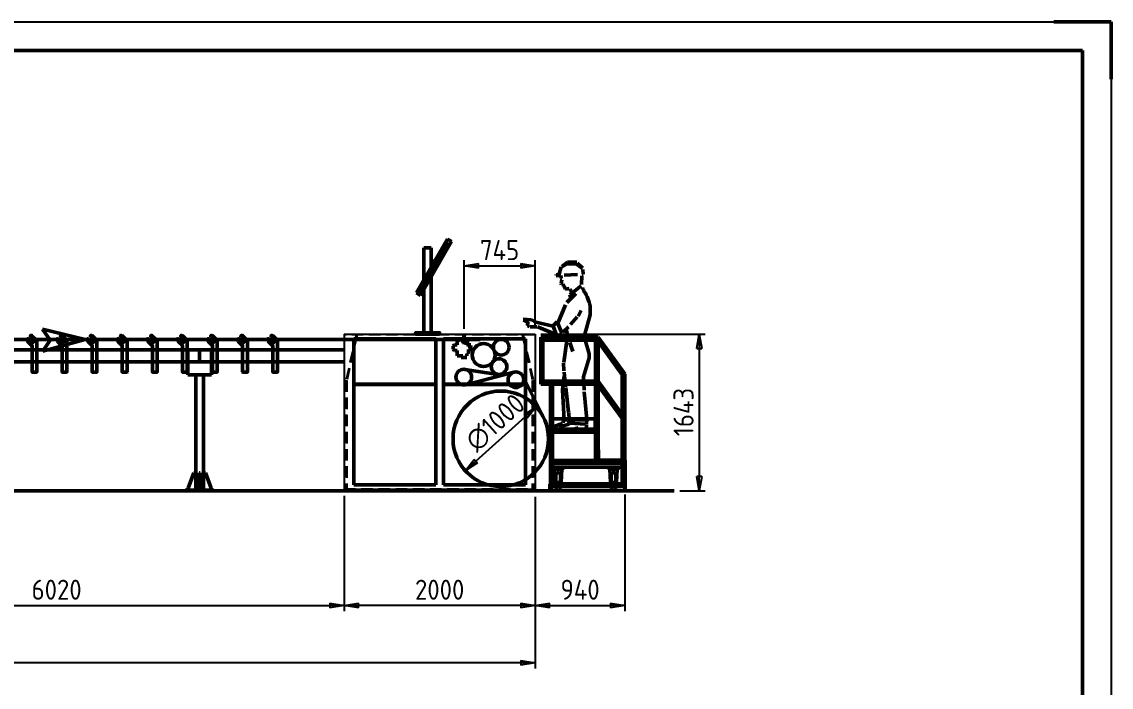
# Model space of a CAD drawing. Header units: millimetres. Extents: x 0 to 35640, y 0 to 17820.
# Drawn here: x 24235 to 35640, y 10847 to 17820 of the extents above; entities that cross this region are included whole.
import ezdxf

# ---------------------------------------------------------------- set-up
doc = ezdxf.new("R2010")
doc.units = ezdxf.units.MM
doc.header["$LTSCALE"] = 60
for name, pattern in [('ACISOWELD', [3, 2, -1]), ('AM_ISO08W050x2', [9, 6, -0.75, 1.5, -0.75]), ('AM_ISO09W050', [22.5, 12, -1.5, 3, -1.5, 3, -1.5]), ('CENTER', [7, 4, -1, 1, -1]), ('DASHED', [0.75, 0.5, -0.25])]:
    doc.linetypes.add(name, pattern=pattern)
for name, color, linetype, lineweight in [('AM_0', 7, 'Continuous', 50), ('AM_3', 6, 'ACISOWELD', 25), ('AM_4', 3, 'Continuous', 25), ('AM_5', 3, 'Continuous', 25), ('AM_7', 4, 'CENTER', 25), ('AM_BOR', 7, 'Continuous', 50)]:
    doc.layers.add(name, color=color, linetype=linetype, lineweight=lineweight)
doc.styles.get("Standard").update_dxf_attribs({"font": 'ISOCP.SHX'})
doc.dimstyles.new('AM_ISO$0', dxfattribs={"dimtxt": 3.5, "dimasz": 2.5, "dimexe": 1, "dimexo": 1, "dimgap": 1, "dimtad": 1, "dimdsep": 46, "dimtxsty": 'Standard', "dimblk": 'CLOSED', "dimcen": 0, "dimclrd": 256, "dimclre": 256, "dimclrt": 2, "dimadec": 0, "dimazin": 2, "dimtp": 0.1, "dimtm": 0.1, "dimtfac": 0.71, "dimtmove": 0, "dimatfit": 3, "dimfxl": 0, "dimlwd": -1, "dimlwe": -1, "dimarcsym": 1})
doc.dimstyles.new('AM_ISO$3', dxfattribs={"dimtxt": 3.5, "dimasz": 2.5, "dimexe": 1, "dimexo": 1, "dimgap": 1, "dimtad": 1, "dimtoh": 1, "dimdsep": 46, "dimtxsty": 'Standard', "dimblk": 'CLOSED', "dimcen": 0, "dimclrd": 256, "dimclre": 256, "dimclrt": 2, "dimadec": 0, "dimazin": 2, "dimtp": 0.1, "dimtm": 0.1, "dimtfac": 0.71, "dimtofl": 0, "dimtmove": 0, "dimatfit": 0, "dimfxl": 0, "dimlwd": -1, "dimlwe": -1, "dimarcsym": 1})

# ---------------------------------------------------------------- blocks, each defined once
blk = doc.blocks.new('A3-A2')
for p, q in [((589, 292), (5, 292)), ((589, 5), (589, 292))]:
    blk.add_line(p, q)
at = {"layer": 'AM_BOR', "color": 1, "lineweight": 25}
for p, q in [((0, 297), (594, 297)), ((594, 297), (594, 0))]:
    blk.add_line(p, q, dxfattribs=at)
at = {"layer": 'AM_BOR'}
for p, q in [((594, 297), (584, 297)), ((594, 287), (594, 297))]:
    blk.add_line(p, q, dxfattribs=at)
blk = doc.blocks.new('_Closed')
at = {"color": 0, "linetype": 'ByBlock', "lineweight": -2}
for p, q in [((-1, 0.167), (0, 0)), ((-1, 0.167), (-1, -0.167)), ((0, 0), (-1, -0.167)), ((0, 0), (-1, 0))]:
    blk.add_line(p, q, dxfattribs=at)
blk = doc.blocks.new('*D8')
at = {"layer": 'AM_5', "transparency": 16777216}
for p, q in [((27610, 12854), (27610, 11644)), ((29610, 12844), (29610, 11644)), ((29460, 11704), (27760, 11704))]:
    blk.add_line(p, q, dxfattribs=at)
at = {"layer": 'Defpoints', "color": 0, "transparency": 16777216}
for p in [(27610, 12914), (29610, 12904), (27610, 11704)]:
    blk.add_point(p, dxfattribs=at)
at = {"layer": 'AM_5', "transparency": 16777216, "xscale": 150, "yscale": 150, "zscale": 150, "rotation": 180}
blk.add_blockref('_Closed', (27610, 11704), dxfattribs=at)
at = {"layer": 'AM_5', "transparency": 16777216, "xscale": 150, "yscale": 150, "zscale": 150}
blk.add_blockref('_Closed', (29610, 11704), dxfattribs=at)
at = {"layer": 'AM_5', "color": 2, "transparency": 16777216, "insert": (28610, 11869), "char_height": 210, "attachment_point": 5}
blk.add_mtext('2000', dxfattribs=at)
blk = doc.blocks.new('*D9')
at = {"layer": 'AM_5', "transparency": 16777216}
for p, q in [((21590, 12844), (21590, 11644)), ((27610, 12844), (27610, 11644)), ((21740, 11704), (27460, 11704))]:
    blk.add_line(p, q, dxfattribs=at)
at = {"layer": 'Defpoints', "color": 0, "transparency": 16777216}
for p in [(21590, 12904), (27610, 12904), (27610, 11704)]:
    blk.add_point(p, dxfattribs=at)
at = {"layer": 'AM_5', "transparency": 16777216, "xscale": 150, "yscale": 150, "zscale": 150, "rotation": 180}
blk.add_blockref('_Closed', (21590, 11704), dxfattribs=at)
at = {"layer": 'AM_5', "transparency": 16777216, "xscale": 150, "yscale": 150, "zscale": 150}
blk.add_blockref('_Closed', (27610, 11704), dxfattribs=at)
at = {"layer": 'AM_5', "color": 2, "transparency": 16777216, "insert": (24600, 11869), "char_height": 210, "attachment_point": 5}
blk.add_mtext('6020', dxfattribs=at)
blk = doc.blocks.new('*D23')
at = {"layer": 'AM_5', "transparency": 16777216}
for p, q in [((29670, 14547), (31388, 14547)), ((31328, 14397), (31328, 13054)), ((31124, 12904), (31388, 12904))]:
    blk.add_line(p, q, dxfattribs=at)
at = {"layer": 'Defpoints', "color": 0, "transparency": 16777216}
for p in [(29610, 14547), (31064, 12904), (31328, 12904)]:
    blk.add_point(p, dxfattribs=at)
at = {"layer": 'AM_5', "transparency": 16777216, "xscale": 150, "yscale": 150, "zscale": 150}
for p, rotation in [((31328, 14547), 90), ((31328, 12904), 270)]:
    blk.add_blockref('_Closed', p, dxfattribs=dict(at, rotation=rotation))
at = {"layer": 'AM_5', "color": 2, "transparency": 16777216, "insert": (31163, 13731), "char_height": 210, "attachment_point": 5, "rotation": 90}
blk.add_mtext('1643', dxfattribs=at)
blk = doc.blocks.new('*D21')
at = {"layer": 'AM_5', "transparency": 16777216}
for p, q in [((3821, 12844), (3821, 11044)), ((29610, 12844), (29610, 11044)), ((29460, 11104), (3971, 11104))]:
    blk.add_line(p, q, dxfattribs=at)
at = {"layer": 'Defpoints', "color": 0, "transparency": 16777216}
for p in [(3821, 12904), (29610, 12904), (3821, 11104)]:
    blk.add_point(p, dxfattribs=at)
at = {"layer": 'AM_5', "transparency": 16777216, "xscale": 150, "yscale": 150, "zscale": 150, "rotation": 180}
blk.add_blockref('_Closed', (3821, 11104), dxfattribs=at)
at = {"layer": 'AM_5', "transparency": 16777216, "xscale": 150, "yscale": 150, "zscale": 150}
blk.add_blockref('_Closed', (29610, 11104), dxfattribs=at)
at = {"layer": 'AM_5', "color": 2, "transparency": 16777216, "insert": (16716, 11269), "char_height": 210, "attachment_point": 5}
blk.add_mtext('25790', dxfattribs=at)
blk = doc.blocks.new('*D20')
at = {"layer": 'AM_5', "transparency": 16777216}
for p, q in [((29610, 12844), (29610, 11644)), ((30550, 12867), (30550, 11644)), ((29760, 11704), (30400, 11704))]:
    blk.add_line(p, q, dxfattribs=at)
at = {"layer": 'Defpoints', "color": 0, "transparency": 16777216}
for p in [(29610, 12904), (30550, 12927), (30550, 11704)]:
    blk.add_point(p, dxfattribs=at)
at = {"layer": 'AM_5', "transparency": 16777216, "xscale": 150, "yscale": 150, "zscale": 150, "rotation": 180}
blk.add_blockref('_Closed', (29610, 11704), dxfattribs=at)
at = {"layer": 'AM_5', "transparency": 16777216, "xscale": 150, "yscale": 150, "zscale": 150}
blk.add_blockref('_Closed', (30550, 11704), dxfattribs=at)
at = {"layer": 'AM_5', "color": 2, "transparency": 16777216, "insert": (30080, 11869), "char_height": 210, "attachment_point": 5}
blk.add_mtext('940', dxfattribs=at)
blk = doc.blocks.new('*D13')
at = {"layer": 'AM_5', "transparency": 16777216}
blk.add_line((28990, 13216), (29510, 13685), dxfattribs=at)
at = {"layer": 'Defpoints', "color": 0, "transparency": 16777216}
for p in [(29621, 13785), (28878, 13116)]:
    blk.add_point(p, dxfattribs=at)
at = {"layer": 'AM_5', "transparency": 16777216, "xscale": 150, "yscale": 150, "zscale": 150}
for p, rotation in [((29621, 13785), 42.01947085753273), ((28878, 13116), 222.0194708575328)]:
    blk.add_blockref('_Closed', p, dxfattribs=dict(at, rotation=rotation))
at = {"layer": 'AM_5', "color": 2, "transparency": 16777216, "insert": (29192, 13620), "char_height": 210, "attachment_point": 5, "rotation": 42.0195}
blk.add_mtext('∅1000', dxfattribs=at)
blk = doc.blocks.new('*D14')
at = {"layer": 'AM_5', "transparency": 16777216}
for p, q in [((28865, 14603), (28865, 15323)), ((29610, 14607), (29610, 15323)), ((29015, 15263), (29460, 15263))]:
    blk.add_line(p, q, dxfattribs=at)
at = {"layer": 'Defpoints', "color": 0, "transparency": 16777216}
for p in [(29610, 15263), (28865, 14543), (29610, 14547)]:
    blk.add_point(p, dxfattribs=at)
at = {"layer": 'AM_5', "transparency": 16777216, "xscale": 150, "yscale": 150, "zscale": 150, "rotation": 180}
blk.add_blockref('_Closed', (28865, 15263), dxfattribs=at)
at = {"layer": 'AM_5', "transparency": 16777216, "xscale": 150, "yscale": 150, "zscale": 150}
blk.add_blockref('_Closed', (29610, 15263), dxfattribs=at)
at = {"layer": 'AM_5', "color": 2, "transparency": 16777216, "insert": (29237, 15428), "char_height": 210, "attachment_point": 5}
blk.add_mtext('745', dxfattribs=at)
blk = doc.blocks.new('A$C780B154E')
at = {"layer": 'AM_0', "color": 3}
for p, q in [((-126, 969), (-83, 994)), ((199, 406), (-126, 969)), ((242, 431), (-83, 994)), ((163, 905), (87, 905)), ((87, 905), (87, 15)), ((163, 15), (163, 905)), ((199, 406), (242, 431))]:
    blk.add_line(p, q, dxfattribs=at)
at = {"layer": 'AM_0', "color": 191}
blk.add_lwpolyline([(-93, 948), (-96, 946), (192, 448), (194, 450)], close=True, dxfattribs=at)
at = {"layer": 'AM_0', "color": 3}
for points in [[(87, 625), (79, 625), (79, 775), (87, 775)], [(0, 0), (250, 0), (250, 15), (0, 15)]]:
    blk.add_lwpolyline(points, close=True, dxfattribs=at)
for radius in [21, 17]:
    blk.add_circle((58, 700), radius, dxfattribs=at)
at = {"layer": 'AM_3'}
for p, q in [((-123, 968), (-84, 991)), ((-100, 928), (-123, 968)), ((-101, 926), (-88, 933)), ((-100, 928), (-91, 934)), ((-98, 947), (-68, 964)), ((-91, 934), (-98, 947)), ((-96, 946), (-65, 964)), ((-68, 964), (-84, 991)), ((174, 449), (187, 457)), ((194, 444), (225, 461)), ((194, 441), (224, 459)), ((224, 459), (239, 432)), ((177, 449), (186, 454)), ((177, 449), (200, 409)), ((186, 454), (194, 441)), ((200, 409), (239, 432))]:
    blk.add_line(p, q, dxfattribs=at)
blk = doc.blocks.new('GARBARINI120SSF200')
at = {"layer": 'AM_0', "color": 1, "linetype": 'Continuous'}
for p, q in [((35, 242), (35, 237)), ((145, 237), (35, 237)), ((50, 232), (35, 237)), ((50, 227), (50, 232)), ((90, 232), (50, 232)), ((90, 232), (130, 232)), ((145, 237), (130, 232)), ((130, 227), (130, 232)), ((145, 242), (145, 237)), ((90, 227), (50, 227)), ((50, 227), (59, 88)), ((65, 170), (75, 200)), ((65, 170), (65, 30)), ((105, 200), (75, 200)), ((90, 227), (130, 227)), ((115, 170), (105, 200)), ((115, 170), (115, 30)), ((130, 227), (121, 88)), ((59, 88), (65, 88)), ((65, 30), (75, 0)), ((105, 0), (75, 0)), ((115, 30), (105, 0)), ((121, 88), (115, 88))]:
    blk.add_line(p, q, dxfattribs=at)
at = {"layer": 'AM_7'}
blk.add_line((90, 221), (90, 261), dxfattribs=at)
at = {"layer": 'AM_7', "linetype": 'AM_ISO08W050x2'}
blk.add_line((40, 100), (136, 100), dxfattribs=at)
blk = doc.blocks.new('PED ANT STRETTA')
at = {"layer": 'AM_0', "color": 1}
for p, q in [((498, 1610), (-102, 1610)), ((-102, 1610), (-102, 1120)), ((-82, 1120), (-82, 1610)), ((498, 1610), (498, 320)), ((778, 1228), (498, 1610)), ((498, 1580), (-82, 1580)), ((468, 1580), (468, 320)), ((748, 1217), (498, 1564)), ((-102, 1150), (468, 1150)), ((748, 802), (498, 1150)), ((748, 1217), (778, 1228)), ((748, 75), (748, 1217)), ((778, 250), (778, 1228)), ((468, 1120), (-102, 1120)), ((-2, 1120), (-2, 45)), ((18, 45), (18, 1120)), ((748, 757), (498, 1104)), ((468, 755), (18, 755)), ((21, 651), (21, 755)), ((465, 651), (465, 755)), ((18, 645), (468, 645)), ((468, 615), (18, 615)), ((24, 648), (462, 648)), ((501, 430), (498, 430)), ((501, 326), (501, 430)), ((778, 290), (-2, 290)), ((-2, 250), (778, 250)), ((18, 320), (748, 320)), ((748, 323), (504, 323)), ((504, 320), (748, 320)), ((748, 320), (778, 290)), ((778, 289), (778, 23)), ((781, 317), (781, 23)), ((-8, 10), (-8, 70)), ((-8, 70), (-2, 70)), ((-2, 10), (-8, 10)), ((-2, 70), (-2, 10)), ((-2, 45), (778, 45)), ((6, 45), (6, 15)), ((6, 15), (8, 15)), ((10, 17), (10, 38)), ((13, 41), (24, 41)), ((18, 75), (778, 75)), ((778, 23), (781, 23))]:
    blk.add_line(p, q, dxfattribs=at)
at = {"layer": 'AM_0', "color": 1, "linetype": 'AM_ISO09W050'}
blk.add_line((758, 0), (30, 0), dxfattribs=at)
at = {"layer": 'AM_0', "color": 1}
for points in [[(18, 242), (138, 242), (138, 250), (18, 250)], [(598, 242), (718, 242), (718, 250), (598, 250)]]:
    blk.add_lwpolyline(points, close=True, dxfattribs=at)
for centre, radius, start, end in [((24, 651), 6, 180, 270), ((24, 651), 3, 180, 270), ((462, 651), 3, 270, 0), ((462, 651), 6, 270, 0), ((504, 326), 6, 180, 270), ((504, 326), 3, 180, 270), ((775, 317), 6, 0, 90)]:
    blk.add_arc(centre, radius, start, end, dxfattribs=at)
at = {"layer": 'AM_0', "color": 1, "extrusion": (0, 0, -1)}
for centre, radius, start, end in [((-8, 17), 2, 180, 270), ((-13, 38), 3.5, 0, 90), ((-24, 43), 2, 180, 270)]:
    blk.add_arc(centre, radius, start, end, dxfattribs=at)
at = {"layer": 'AM_3', "color": 1}
for p, q in [((478, 320), (478, 1606)), ((748, 323), (775, 323)), ((748, 320), (774, 320))]:
    blk.add_line(p, q, dxfattribs=at)
at = {"layer": 'AM_3', "color": 1, "linetype": 'DASHED'}
for p, q in [((494, 1580), (482, 1580)), ((-86, 1480), (-98, 1480)), ((-86, 1478), (-98, 1478)), ((-98, 1452), (-86, 1452)), ((-98, 1450), (-86, 1450)), ((-86, 1150), (-98, 1150)), ((-86, 1148), (-98, 1148)), ((-98, 1122), (-86, 1122)), ((-98, 1120), (-86, 1120)), ((14, 645), (2, 645)), ((14, 643), (2, 643)), ((2, 617), (14, 617)), ((2, 615), (14, 615)), ((462, 648), (498, 648)), ((468, 645), (498, 645)), ((494, 615), (482, 615)), ((14, 75), (2, 75)), ((14, 73), (2, 73)), ((2, 47), (14, 47))]:
    blk.add_line(p, q, dxfattribs=at)
for points in [[(494, 1582), (482, 1582, -0.414214), (480, 1584), (480, 1606, -0.414214), (482, 1608), (494, 1608, -0.414214), (496, 1606), (496, 1584, -0.414214)], [(494, 1120), (482, 1120, -0.414214), (478, 1124), (478, 1146, -0.414214), (482, 1150), (494, 1150, -0.414214), (498, 1146), (498, 1124, -0.414214)], [(494, 1122), (482, 1122, -0.414214), (480, 1124), (480, 1146, -0.414214), (482, 1148), (494, 1148, -0.414214), (496, 1146), (496, 1124, -0.414214)], [(494, 617), (482, 617, -0.414214), (480, 619), (480, 641, -0.414214), (482, 643), (494, 643, -0.414214), (496, 641), (496, 619, -0.414214)], [(2, 290), (14, 290, 0.414214), (18, 294), (18, 316, 0.414214), (14, 320), (2, 320, 0.414214), (-2, 316), (-2, 294, 0.414214)], [(2, 292), (14, 292, 0.414214), (16, 294), (16, 316, 0.414214), (14, 318), (2, 318, 0.414214), (0, 316), (0, 294, 0.414214)], [(494, 290), (482, 290, -0.414214), (478, 294), (478, 316, -0.414214), (482, 320), (494, 320, -0.414214), (498, 316), (498, 294, -0.414214)], [(494, 292), (482, 292, -0.414214), (480, 294), (480, 316, -0.414214), (482, 318), (494, 318, -0.414214), (496, 316), (496, 294, -0.414214)], [(774, 290), (762, 290, -0.414214), (758, 294), (758, 316, -0.414214), (762, 320), (774, 320, -0.414214), (778, 316), (778, 294, -0.414214)], [(774, 292), (762, 292, -0.414214), (760, 294), (760, 316, -0.414214), (762, 318), (774, 318, -0.414214), (776, 316), (776, 294, -0.414214)]]:
    blk.add_lwpolyline(points, format="xyb", close=True, dxfattribs=at)
for centre, radius, start, end in [((482, 1606), 4, 90, 180), ((494, 1606), 4, 0, 90), ((482, 1584), 4, 180, 270), ((494, 1584), 4, 270, 0), ((-98, 1476), 4, 90, 180), ((-98, 1454), 4, 180, 270), ((-98, 1476), 2, 90, 180), ((-98, 1454), 2, 180, 270), ((-86, 1476), 4, 0, 90), ((-86, 1476), 2, 0, 90), ((-86, 1454), 4, 270, 0), ((-86, 1454), 2, 270, 0), ((-98, 1146), 4, 90, 180), ((-98, 1146), 2, 90, 180), ((-86, 1146), 4, 0, 90), ((-86, 1146), 2, 0, 90), ((-98, 1124), 4, 180, 270), ((-98, 1124), 2, 180, 270), ((-86, 1124), 4, 270, 0), ((-86, 1124), 2, 270, 0), ((2, 641), 4, 90, 180), ((2, 619), 4, 180, 270), ((2, 641), 2, 90, 180), ((2, 619), 2, 180, 270), ((14, 641), 4, 0, 90), ((14, 641), 2, 0, 90), ((14, 619), 4, 270, 0), ((14, 619), 2, 270, 0), ((482, 641), 4, 90, 180), ((482, 619), 4, 180, 270), ((494, 641), 4, 0, 90), ((494, 619), 4, 270, 0), ((774, 316), 4, 0, 90), ((2, 71), 4, 90, 180), ((2, 49), 4, 180, 270), ((2, 71), 2, 90, 180), ((2, 49), 2, 180, 270), ((14, 71), 4, 0, 90), ((14, 71), 2, 0, 90), ((14, 49), 4, 270, 0), ((14, 49), 2, 270, 0)]:
    blk.add_arc(centre, radius, start, end, dxfattribs=at)
at = {"color": 1}
for p in [(-12, 0), (568, 0)]:
    blk.add_blockref('GARBARINI120SSF200', p, dxfattribs=at)
blk = doc.blocks.new('MEN2')
at = {"layer": 'AM_0', "color": 2}
for p, q in [((36.31, 1685.44), (90.7, 1739)), ((37.85, 1681.6), (101.64, 1726.94)), ((197.72, 1750), (100.11, 1748.46)), ((196.18, 1730.02), (104.72, 1728.48)), ((256.13, 1699.27), (196.18, 1730.02)), ((256.9, 1703.12), (197.72, 1750)), ((32.74, 1622.33), (35.79, 1670.52)), ((43.64, 1621.69), (32.74, 1622.33)), ((49.9, 1513.07), (46.7, 1606.6)), ((232.31, 1613.62), (91, 1619.16)), ((261.93, 1699.31), (282.3, 1622.76)), ((264.02, 1581.09), (267.58, 1608.63)), ((315.37, 1605.84), (267.58, 1608.63)), ((282.3, 1622.76), (312.48, 1614.36)), ((315.37, 1605.84), (312.48, 1614.36)), ((53.18, 1499.81), (170.3, 1406.25)), ((225.21, 1471.8), (230.17, 1500.59)), ((237.11, 1498.97), (242.37, 1521.51)), ((242.37, 1521.51), (259.64, 1516.3)), ((252.3, 1577.32), (269.22, 1579.83)), ((262.26, 1524.41), (254.91, 1563.48)), ((259.64, 1516.3), (262.26, 1524.41)), ((109.12, 1420.09), (202.96, 1326.13)), ((157.18, 1444.97), (155.98, 1427.63)), ((171.68, 1466.73), (157.18, 1444.97)), ((171.6, 1404.99), (161.19, 1367.26)), ((179.41, 1471.66), (219.35, 1466.14)), ((219.35, 1466.14), (225.21, 1471.8)), ((215.78, 1300.88), (293.75, 1115.75)), ((16.71, 994.97), (-39.35, 1195.3)), ((84.39, 1182.39), (53.15, 1244.03)), ((165.09, 1094.34), (96.11, 1174.84)), ((529.55, 1120.76), (574.38, 1142.9)), ((574.38, 1142.9), (661.01, 1152.2)), ((658.41, 1140.88), (605.04, 1122.02)), ((245.79, 1016.35), (184.62, 1070.44)), ((211.95, 1042.77), (193.73, 978.62)), ((300.12, 1116.91), (256.21, 1005.03)), ((303.7, 1122.85), (348.98, 1077.26)), ((305.55, 967.39), (347.5, 1078.38)), ((509.93, 1070.8), (315.13, 989.65)), ((347.43, 1078.92), (528.82, 1120.58)), ((588.12, 1070.44), (518.79, 1070.44)), ((585.52, 1070.44), (546.47, 1070.44)), ((616.76, 1081.76), (595.93, 1070.44)), ((634.98, 1127.05), (598.53, 1104.41)), ((625.87, 1105.66), (601.14, 1089.31)), ((-31.8, 787.81), (6.29, 922.02)), ((7.6, 934.59), (10.59, 969.36)), ((7.6, 938.37), (128.65, 954.72)), ((109.12, 976.1), (15.41, 971.07)), ((128.65, 953.46), (197.63, 949.69)), ((189.82, 979.88), (140.36, 977.36)), ((201.98, 949.91), (196.74, 979.62)), ((198.68, 947.67), (235.33, 699.72)), ((300.46, 967.3), (263.26, 998.11)), ((171.6, 905.66), (141.66, 813.84)), ((-30.3, 745.75), (-31.8, 787.81)), ((28.12, 547.41), (-30.3, 745.75)), ((236.68, 693.09), (234.08, 611.32)), ((216.78, 438.07), (231.5, 596.05)), ((23.22, 406.29), (28.12, 547.41)), ((231.48, 554.72), (250.47, 407.86)), ((-6.72, 100.63), (21.91, 389.94)), ((214.55, 432.71), (187.22, 177.36)), ((250.47, 407.86), (231.19, 97.22)), ((182.01, 172.33), (180.71, 98.12)), ((-3.26, 50.42), (-4.48, 91.63)), ((0, 0), (-1.51, 44.03)), ((0, 0), (84.59, 0)), ((3.69, 95.6), (178.11, 95.6)), ((6.29, 50.32), (174.2, 61.64)), ((134.63, 0), (83.3, 12.55)), ((84.59, 0), (83.3, 12.55)), ((134.63, 0), (348.8, 0)), ((178.11, 95.6), (182.01, 65.41)), ((180.71, 52.84), (270.46, 28.05)), ((239.2, 97.85), (205.06, 97.85)), ((242.99, 65.99), (239.2, 97.85)), ((248.75, 58.15), (348.62, 22.65)), ((270.46, 28.05), (274.43, 3.78)), ((348.62, 20.13), (348.62, 0.01))]:
    blk.add_line(p, q, dxfattribs=at)
blk.add_lwpolyline([(-39.35, 1195.3), (-39.43, 1200.65), (-39.63, 1206.01), (-40.25, 1216.77), (-41.57, 1238.29), (-41.77, 1245.44), (-41.71, 1252.56), (-41.57, 1256.1), (-41.33, 1259.63), (-41, 1263.16), (-40.56, 1289.27), (-39.88, 1293.49), (-39.05, 1297.7), (-38.07, 1301.89), (-36.98, 1306.06), (-35.78, 1310.21), (-34.5, 1314.35), (-31.75, 1322.59), (-28.85, 1330.78), (-13.23, 1373.55), (-8.38, 1386.28), (-5.82, 1392.59), (-3.11, 1398.84), (-0.21, 1404.99), (1.78, 1408.93), (3.86, 1412.82), (8.2, 1420.52), (17.16, 1435.78), (22.14, 1444.56), (24.52, 1449.02), (27.95, 1455.91), (31.17, 1462.9), (34.24, 1469.97), (40.14, 1484.24)], dxfattribs=at)
blk = doc.blocks.new('freccia')
at = {"layer": 'AM_0'}
for p, q in [((0, 0), (-1.944, 7.4148)), ((-1.944, 7.4148), (0, 6.1056)), ((1.948, 7.4148), (0, 6.1056)), ((0, 0), (1.948, 7.4148))]:
    blk.add_line(p, q, dxfattribs=at)
blk = doc.blocks.new('A$C74057255')
at = {"layer": 'AM_0', "color": 1}
for p, q in [((0, 48), (0, 2)), ((2, 50), (278, 50)), ((280, 51), (280, 52)), ((281, 51), (326, 97)), ((315, 59), (351, 95)), ((327, 97), (328, 98)), ((328, 98), (329, 98)), ((330, 98), (349, 98)), ((331, 1), (330, 0)), ((331, 1), (384, 54)), ((339, 35), (371, 67)), ((2, 0), (328, 0)), ((329, 0), (330, 0))]:
    blk.add_line(p, q, dxfattribs=at)
for centre, radius, start, end in [((2, 48), 2, 90, 180), ((2, 2), 2, 180, 270), ((278, 55), 5, 270, 315), ((327, 47), 17, 135, 315), ((330, 93), 5, 90, 135), ((328, 5), 5, 270, 315), ((349, 96), 2, 315, 90), ((377, 60), 9, 315, 135)]:
    blk.add_arc(centre, radius, start, end, dxfattribs=at)
blk = doc.blocks.new('TRAV 3900')
at = {"layer": 'AM_0', "color": 1}
for p, q in [((3900, 125), (0, 125)), ((0, 125), (0, 0)), ((3900, 125), (3900, 0)), ((0, 0), (3900, 0))]:
    blk.add_line(p, q, dxfattribs=at)
blk = doc.blocks.new('TRAV XXWRGTWATG')
at = {"layer": 'AM_0', "color": 1}
for p, q in [((1513, 125), (0, 125)), ((0, 125), (0, 0)), ((0, 0), (1513, 0))]:
    blk.add_line(p, q, dxfattribs=at)
blk = doc.blocks.new('A$C52615498HH')
at = {"color": 1}
for p, q in [((-125, 1713), (-125, 1453)), ((125, 1713), (-125, 1713)), ((125, 1453), (125, 1713)), ((-125, 1453), (125, 1453)), ((-40, 1449), (-40, 244)), ((40, 244), (40, 1449)), ((-60, 424), (-120, 264)), ((-40, 424), (-60, 424)), ((-4, 244), (-4, 424)), ((-4, 424), (4, 424)), ((4, 244), (4, 424)), ((40, 424), (60, 424)), ((60, 424), (120, 264)), ((-150, 244), (-150, 236)), ((-150, 244), (150, 244)), ((150, 236), (-150, 236)), ((-120, 244), (-120, 264)), ((120, 244), (120, 264)), ((150, 244), (150, 236))]:
    blk.add_line(p, q, dxfattribs=at)
at = {"layer": 'AM_0', "color": 1}
blk.add_line((-4, 264), (4, 264), dxfattribs=at)
blk = doc.blocks.new('A$C17c25f7e')
at = {"layer": 'AM_0'}
blk.add_line((12979, 1587), (5915, 1588), dxfattribs=at)
at = {"layer": 'AM_0', "color": 1}
for centre in [(8290, 1572), (8605, 1572), (8920, 1572), (9235, 1572), (9550, 1572), (9865, 1572), (10180, 1572), (10495, 1572), (10810, 1572)]:
    blk.add_circle(centre, 16, dxfattribs=at)
at = {"layer": 'AM_0', "rotation": 90}
for p in [(8337, 1244), (8652, 1244), (8967, 1244), (9282, 1244), (9597, 1244), (9912, 1244), (10227, 1244), (10542, 1244), (10857, 1244)]:
    blk.add_blockref('A$C74057255', p, dxfattribs=at)
at = {"layer": 'AM_0'}
for name, p in [('TRAV 3900', (6142, 1352)), ('A$C52615498HH', (10042, -236)), ('TRAV XXWRGTWATG', (10042, 1352))]:
    blk.add_blockref(name, p, dxfattribs=at)

msp = doc.modelspace()

# ---------------------------------------------------------------- linework, layer by layer
at = {"layer": 'AM_0', "color": 1}
for p, q in [((27709.804, 14498.413), (27709.804, 14023.413)), ((27709.804, 14498.413), (28569.804, 14498.413)), ((28569.804, 14498.413), (28569.804, 14023.413)), ((28649.804, 14498.413), (28649.804, 14023.413)), ((29509.804, 14498.413), (28649.804, 14498.413)), ((28794.804, 14470.663), (28809.804, 14485.663)), ((28809.804, 14485.663), (28844.804, 14485.663)), ((28858.304, 14454.343), (28844.804, 14485.663)), ((28865.554, 14536.663), (28864.054, 14536.663)), ((28864.054, 14466.663), (28864.054, 14536.663)), ((28864.804, 14543.239), (28864.804, 14442.014)), ((28865.554, 14536.663), (28865.554, 14466.663)), ((29509.804, 14498.413), (29509.804, 14023.413)), ((28749.804, 14420.663), (28764.804, 14435.663)), ((28749.804, 14420.663), (28749.804, 14390.663)), ((28764.804, 14375.663), (28749.804, 14390.663)), ((28794.804, 14435.663), (28764.804, 14435.663)), ((28764.804, 14375.663), (28794.804, 14375.663)), ((28794.804, 14435.663), (28794.804, 14470.663)), ((28794.804, 14319.663), (28794.804, 14375.663)), ((28858.304, 14466.663), (28858.304, 14454.343)), ((28871.304, 14466.663), (28858.304, 14466.663)), ((28858.304, 14466.663), (28858.304, 14454.343)), ((28871.304, 14466.663), (28871.304, 14452.663)), ((28919.804, 14452.663), (28871.304, 14452.663)), ((28893.304, 14436.663), (28893.304, 14440.663)), ((28919.804, 14440.663), (28893.304, 14440.663)), ((28893.304, 14436.663), (28908.804, 14436.663)), ((28908.804, 14422.163), (28908.804, 14436.663)), ((28908.804, 14422.163), (28918.804, 14422.171)), ((28911.804, 14342.663), (28911.804, 14386.663)), ((28918.804, 14386.663), (28911.804, 14386.663)), ((28918.804, 14422.171), (28918.804, 14422.663)), ((28918.804, 14422.663), (28919.804, 14422.663)), ((28918.804, 14383.663), (28918.804, 14386.663)), ((28919.804, 14383.663), (28918.804, 14383.663)), ((28919.804, 14452.663), (28919.804, 14440.663)), ((28919.804, 14424.169), (28919.804, 14429.163)), ((28919.804, 14429.163), (28926.804, 14429.163)), ((28919.804, 14424.169), (28919.804, 14422.663)), ((28919.804, 14377.163), (28919.804, 14383.663)), ((28926.804, 14377.163), (28919.804, 14377.163)), ((28926.804, 14424.169), (28926.804, 14429.163)), ((28926.804, 14424.169), (28926.804, 14422.663)), ((28926.804, 14422.663), (28927.804, 14422.663)), ((28926.804, 14377.163), (28926.804, 14383.663)), ((28927.804, 14383.663), (28926.804, 14383.663)), ((28927.804, 14422.763), (28927.804, 14422.663)), ((28927.804, 14422.763), (28928.204, 14422.763)), ((28927.804, 14383.663), (28927.804, 14383.563)), ((28928.204, 14383.563), (28927.804, 14383.563)), ((28928.204, 14422.763), (28928.204, 14423.163)), ((28928.204, 14423.163), (28933.138, 14423.163)), ((28928.204, 14383.563), (28928.204, 14383.163)), ((28928.204, 14383.163), (28933.138, 14383.163)), ((28931.304, 14406.163), (28933.138, 14406.163)), ((28931.304, 14406.163), (28931.304, 14400.163)), ((28931.304, 14400.163), (28933.138, 14400.163)), ((28933.138, 14423.163), (28934.767, 14423.163)), ((28933.138, 14406.163), (28934.767, 14406.163)), ((28933.138, 14400.163), (28934.767, 14400.163)), ((28933.138, 14383.163), (28934.767, 14383.163)), ((28934.804, 14422.811), (28934.804, 14414.663)), ((28934.804, 14414.663), (28934.804, 14406.514)), ((28934.804, 14399.811), (28934.804, 14391.663)), ((28934.804, 14391.663), (28934.804, 14383.514)), ((28844.804, 14319.663), (28794.804, 14319.663)), ((28852.304, 14319.663), (28844.804, 14319.663)), ((28852.304, 14284.413), (28852.304, 14319.663)), ((28894.804, 14319.663), (28877.304, 14319.663)), ((28877.304, 14319.663), (28877.304, 14284.413)), ((28894.804, 14339.663), (28894.804, 14319.663)), ((28898.804, 14339.663), (28894.804, 14339.663)), ((28898.804, 14340.663), (28901.804, 14340.663)), ((28898.804, 14339.663), (28898.804, 14340.663)), ((28911.804, 14342.663), (28901.804, 14342.663)), ((28901.804, 14342.663), (28901.804, 14340.663)), ((28569.804, 14023.413), (27709.804, 14023.413)), ((27709.804, 14018.413), (27709.804, 12968.413)), ((28569.804, 14018.413), (27709.804, 14018.413)), ((28569.804, 14018.413), (28569.804, 12968.413)), ((29509.804, 14023.413), (28649.804, 14023.413)), ((28649.804, 14018.413), (28649.804, 12968.413)), ((29509.804, 14018.413), (28649.804, 14018.413)), ((29509.804, 14018.413), (29509.804, 12968.413)), ((27709.804, 12968.413), (28569.804, 12968.413)), ((29509.804, 12968.413), (28649.804, 12968.413))]:
    msp.add_line(p, q, dxfattribs=at)
at = {"layer": 'AM_0'}
for p, q in [((28875.1, 14177.82), (29219.895, 14125.527)), ((29387.108, 14148.758), (28883.5, 14017.401)), ((29697.085, 13673.886), (29481.158, 14106.062))]:
    msp.add_line(p, q, dxfattribs=at)
at = {"layer": 'AM_0', "color": 7, "linetype": 'Continuous'}
msp.add_line((31064.326, 12904.413), (3541.493, 12904.413), dxfattribs=at)
at = {"layer": 'AM_0'}
for centre, radius in [((29254.193, 14410.391), 82), ((29069.804, 14327.413), 120), ((29232.191, 14206.603), 82.003), ((28862.804, 14096.747), 82), ((29407.804, 14069.413), 82), ((29249.804, 13450.413), 500)]:
    msp.add_circle(centre, radius, dxfattribs=at)
at = {"layer": 'AM_0', "color": 1}
for centre, start, end in [((28933.138, 14422.811), 0, 12.1938486), ((28933.138, 14406.514), 347.8125367, 0), ((28933.138, 14399.811), 0, 12.1938486), ((28933.138, 14383.514), 347.8125367, 0)]:
    msp.add_arc(centre, 1.667, start, end, dxfattribs=at)
at = {"layer": 'AM_3'}
for p, q in [((29609.804, 14541.413), (27609.804, 14541.413)), ((27734.804, 14541.413), (27629.804, 14063.413)), ((27744.569, 14539.268), (27639.804, 14062.34)), ((29475.04, 14539.268), (29579.804, 14062.34)), ((29484.804, 14541.413), (29589.804, 14063.413)), ((27629.804, 14063.413), (27629.804, 12925.413)), ((27639.804, 14062.34), (27639.804, 12925.413)), ((29579.804, 14062.34), (29579.804, 12925.413)), ((29589.804, 14063.413), (29589.804, 12925.413)), ((27609.804, 12925.413), (29609.804, 12925.413))]:
    msp.add_line(p, q, dxfattribs=at)
at = {"layer": 'AM_4'}
for p, q in [((27609.804, 14547.413), (27609.804, 12904.413)), ((27609.804, 14547.413), (29609.804, 14547.413)), ((29609.804, 14547.413), (29609.804, 12904.413)), ((29609.804, 12919.413), (27609.804, 12919.413)), ((27609.804, 12904.413), (27909.804, 12904.413)), ((27909.804, 12904.413), (27909.804, 12919.413)), ((28459.804, 12919.413), (28459.804, 12904.413)), ((28759.804, 12904.413), (28459.804, 12904.413)), ((28759.804, 12919.413), (28759.804, 12904.413)), ((29309.804, 12919.413), (29309.804, 12904.413)), ((29609.804, 12904.413), (29309.804, 12904.413))]:
    msp.add_line(p, q, dxfattribs=at)

# ---------------------------------------------------------------- block references
at = {"layer": 'AM_0', "lineweight": 0, "xscale": 60, "yscale": 60, "zscale": 60}
msp.add_blockref('A3-A2', (0, 0), dxfattribs=at)
at = {"layer": 'AM_0'}
for name, p in [('A$C17c25f7e', (16055.304, 12904.718)), ('PED ANT STRETTA', (29771.807, 12904.412))]:
    msp.add_blockref(name, p, dxfattribs=at)
at = {"layer": 'AM_0', "xscale": -1}
for name, p in [('A$C780B154E', (28608.284, 14547.412)), ('MEN2', (30144.607, 13552.412))]:
    msp.add_blockref(name, p, dxfattribs=at)
at = {"layer": 'AM_0', "xscale": 60.00000000000026, "yscale": 60.00000000000026, "zscale": 60.00000000000026, "rotation": 91.0917351451491}
msp.add_blockref('freccia', (24899.544, 14491.992), dxfattribs=at)

# ---------------------------------------------------------------- dimensions: what is measured, and where the dimension line sits
at = {"layer": 'AM_5'}
for base, p1, p2, picture, middle in [((29609.804, 15263.239), (28864.804, 14543.239), (29609.804, 14547.413), '*D14', (29237.304, 15428.239)), ((3820.804240653, 11104.412773532), (29610.304240653, 12904.412773532), (3820.804240653, 12904.412773532), '*D21', (16715.554240653, 11269.433442823)), ((27610.304, 11704.413), (21590.304, 12904.413), (27610.304, 12904.413), '*D9', (24600.304, 11869.433)), ((27609.804, 11704.413), (29609.804, 12904.413), (27609.804, 12914.413), '*D8', (28609.804, 11869.433)), ((30549.807, 11704.413), (29609.804, 12904.413), (30549.807, 12927.412), '*D20', (30079.806, 11869.413))]:
    dim = msp.add_linear_dim(base=base, p1=p1, p2=p2, dimstyle='AM_ISO$0', override={"dimscale": 60, "dimdec": 0}, dxfattribs=at)
    dim.commit()
    dim.dimension.update_dxf_attribs({"geometry": picture, "text_midpoint": middle})
dim = msp.add_linear_dim(base=(31327.861, 12904.413), p1=(29609.804, 14547.413), p2=(31063.826, 12904.413), angle=90, dimstyle='AM_ISO$0', override={"dimscale": 60, "dimdec": 0}, dxfattribs=at)
dim.commit()
dim.dimension.update_dxf_attribs({"geometry": '*D23', "text_midpoint": (31327.861, 13730.913), "dimtype": 160})
dim = msp.add_diameter_dim_2p(p1=(28878.346, 13115.721), p2=(29621.263, 13785.104), dimstyle='AM_ISO$3', override={"dimscale": 60, "dimdec": 0}, dxfattribs=at)
dim.commit()
dim.dimension.update_dxf_attribs({"geometry": '*D13', "text_midpoint": (29302.048, 13497.485), "dimtype": 163})

doc.saveas('drawing.dxf')
